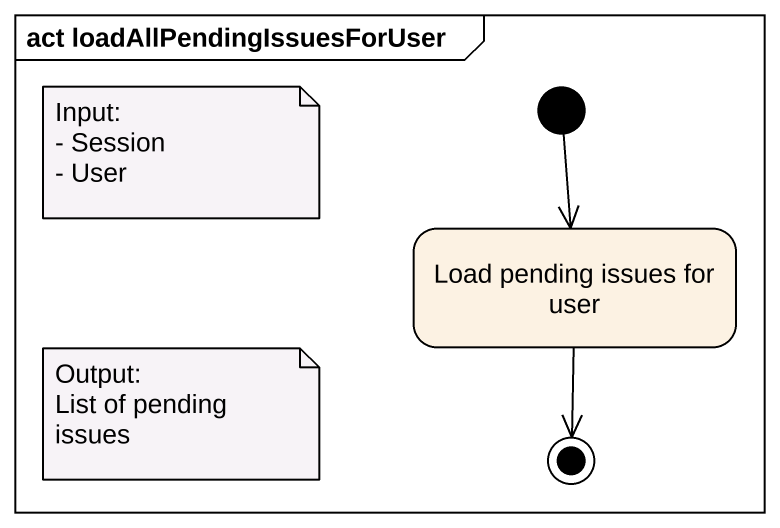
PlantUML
@startuml
mainframe act loadAllPendingIssuesForUser
hide empty description
state "Load pending issues for user" as Load_pending_issues_for_user
[*] --> Load_pending_issues_for_user
Load_pending_issues_for_user --> [*]
note as N1
  Input:
  - Session
  - User
end note
note as N2
  Output:
  List of pending issues
end note
@enduml
